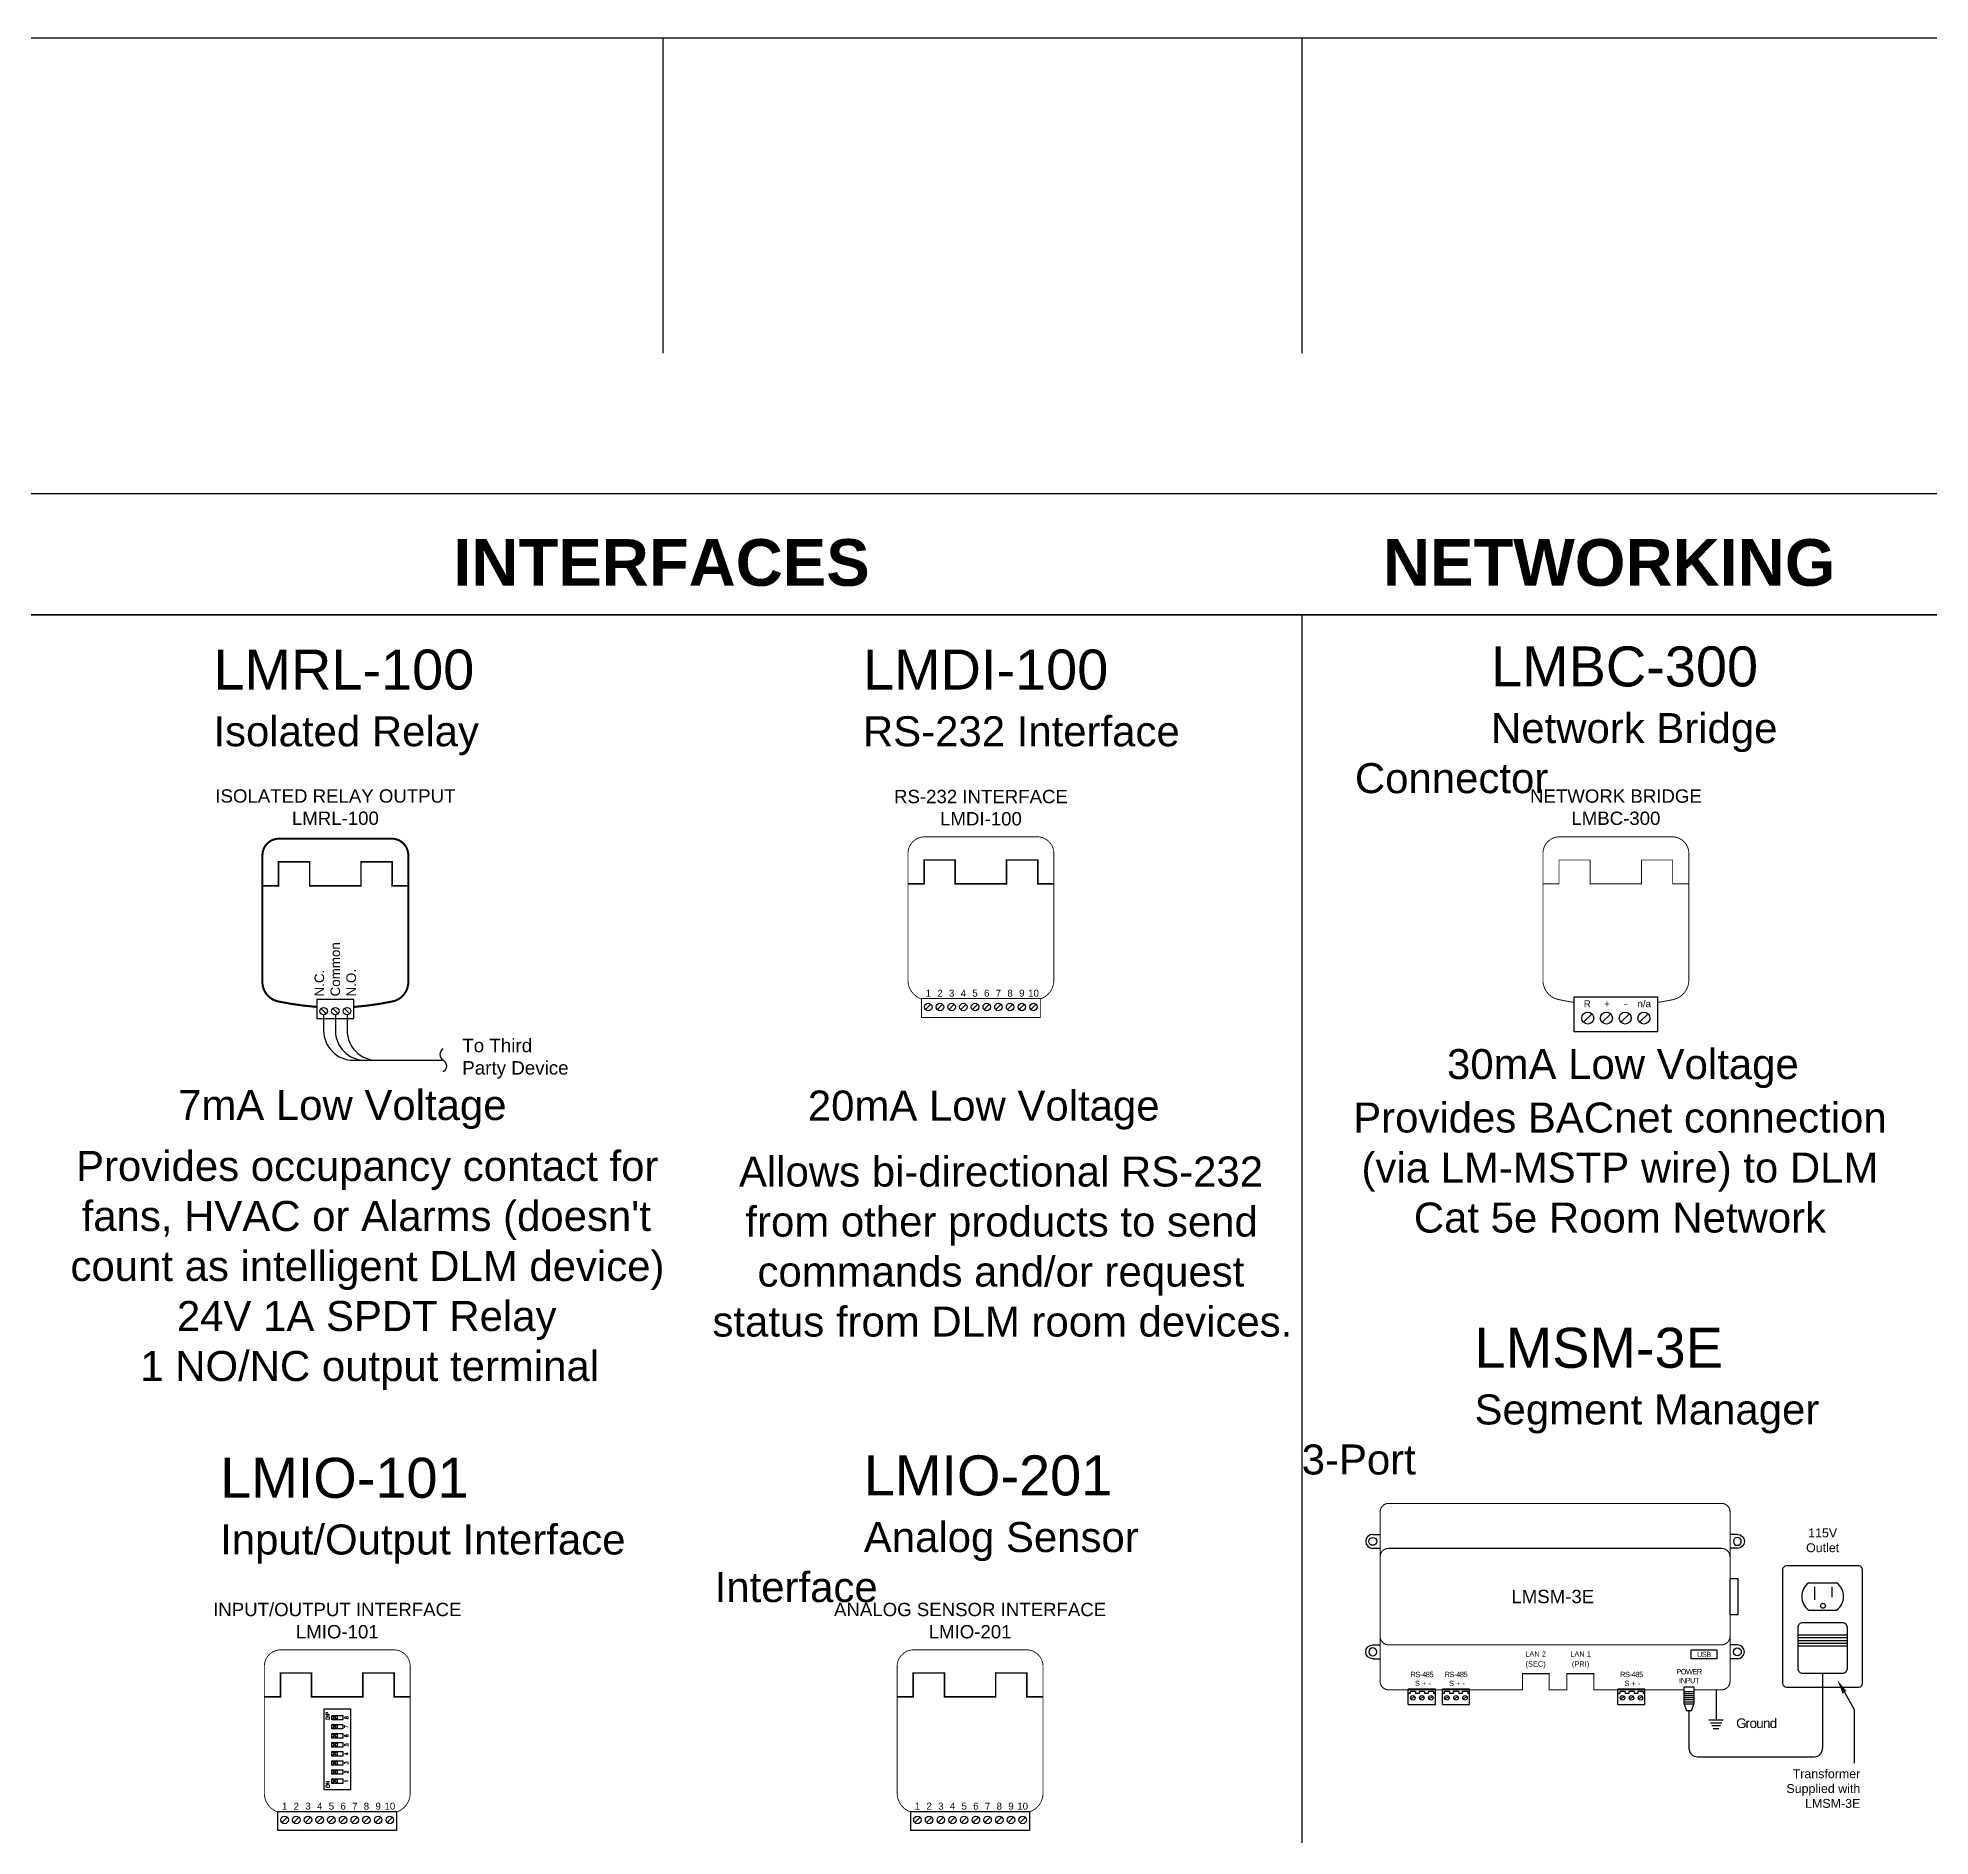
# Model space of a CAD drawing. Header units: inches. Extents: x 59 to 3361, y -1026 to 1732.
# Drawn here: x 2022.3 to 2341.6, y 539 to 842.5 of the extents above; entities that cross this region are included whole.
import ezdxf

# ---------------------------------------------------------------- set-up
doc = ezdxf.new("R2010")
doc.units = ezdxf.units.IN
doc.header["$MEASUREMENT"] = 0
doc.styles.add('ARIAL', font='arial.ttf')

# ---------------------------------------------------------------- blocks, each defined once
blk = doc.blocks.new('A$C6FC61A6A')
for p, q in [((1.29, 2.45), (0, 2.45)), ((1.29, 0), (0, 0))]:
    blk.add_line(p, q)
blk.add_circle((1.29, 1.23), 0.691)
blk.add_arc((1.29, 1.23), 1.23, 270, 90)
blk = doc.blocks.new('A$C70194CB4')
for p, q in [((0, 15.84), (0, 0.5)), ((10.29, 16.34), (0.5, 16.34)), ((10.79, 0.5), (10.79, 15.84)), ((0.5, 0), (10.29, 0))]:
    blk.add_line(p, q)
for centre, start, end in [((0.5, 15.84), 90, 180), ((10.29, 15.84), 0, 90), ((0.5, 0.5), 180, 270), ((10.29, 0.5), 270, 0)]:
    blk.add_arc(centre, 0.5, start, end)
blk = doc.blocks.new('*U296')
for p, q in [((41.81, 18.07), (46.52, 18.07)), ((42.78, 17.38), (42.78, 15.2)), ((45.73, 17.38), (45.73, 15.61)), ((41.81, 13.44), (46.52, 13.44)), ((40.06, 9.29), (48.28, 9.29)), ((40.06, 8.82), (48.28, 8.82)), ((40.06, 8.34), (48.28, 8.34)), ((40.06, 7.87), (48.28, 7.87)), ((40.06, 7.4), (48.28, 7.4)), ((-21.18, 0.09), (-25.75, 0.09)), ((-25.75, -2.5), (-25.75, 0.09)), ((-21.18, -2.5), (-21.18, 0.09)), ((-15.43, 0.09), (-20, 0.09)), ((-20, -2.5), (-20, 0.09)), ((-15.43, -2.5), (-15.43, 0.09)), ((14.19, 0.09), (9.62, 0.09)), ((9.62, -2.5), (9.62, 0.09)), ((14.19, -2.5), (14.19, 0.09)), ((44.17, 2.75), (44.17, -9.86)), ((-25.45, -0.63), (-25.75, -0.63)), ((-25.75, -2.5), (-21.18, -2.5)), ((-25.45, -0.27), (-25.45, -0.63)), ((-24.53, -0.27), (-25.45, -0.27)), ((-24.7, -1.17), (-25.32, -1.53)), ((-24.53, -0.27), (-24.53, -0.63)), ((-23.93, -0.63), (-24.53, -0.63)), ((-23.93, -0.27), (-23.93, -0.63)), ((-23.01, -0.27), (-23.93, -0.27)), ((-23.17, -1.17), (-23.8, -1.53)), ((-23.01, -0.27), (-23.01, -0.63)), ((-22.4, -0.63), (-23.01, -0.63)), ((-22.4, -0.27), (-22.4, -0.63)), ((-21.48, -0.27), (-22.4, -0.27)), ((-21.65, -1.17), (-22.28, -1.53)), ((-21.48, -0.27), (-21.48, -0.63)), ((-21.18, -0.63), (-21.48, -0.63)), ((-19.69, -0.63), (-20, -0.63)), ((-20, -2.5), (-15.43, -2.5)), ((-19.69, -0.27), (-19.69, -0.63)), ((-18.78, -0.27), (-19.69, -0.27)), ((-18.94, -1.17), (-19.57, -1.53)), ((-18.78, -0.27), (-18.78, -0.63)), ((-18.17, -0.63), (-18.78, -0.63)), ((-18.17, -0.27), (-18.17, -0.63)), ((-17.25, -0.27), (-18.17, -0.27)), ((-17.42, -1.17), (-18.04, -1.53)), ((-17.25, -0.27), (-17.25, -0.63)), ((-16.65, -0.63), (-17.25, -0.63)), ((-16.65, -0.27), (-16.65, -0.63)), ((-15.73, -0.27), (-16.65, -0.27)), ((-15.89, -1.17), (-16.52, -1.53)), ((-15.73, -0.27), (-15.73, -0.63)), ((-15.43, -0.63), (-15.73, -0.63)), ((9.92, -0.63), (9.62, -0.63)), ((9.62, -2.5), (14.19, -2.5)), ((9.92, -0.27), (9.92, -0.63)), ((10.84, -0.27), (9.92, -0.27)), ((10.67, -1.17), (10.05, -1.53)), ((10.84, -0.27), (10.84, -0.63)), ((11.44, -0.63), (10.84, -0.63)), ((11.44, -0.27), (11.44, -0.63)), ((12.36, -0.27), (11.44, -0.27)), ((12.2, -1.17), (11.57, -1.53)), ((12.36, -0.27), (12.36, -0.63)), ((12.97, -0.63), (12.36, -0.63)), ((12.97, -0.27), (12.97, -0.63)), ((13.89, -0.27), (12.97, -0.27)), ((13.72, -1.17), (13.1, -1.53)), ((13.89, -0.27), (13.89, -0.63)), ((14.19, -0.63), (13.89, -0.63)), ((22.44, -0.32), (20.79, -0.32)), ((22.44, -0.67), (20.79, -0.67)), ((22.44, -1.02), (20.79, -1.02)), ((22.44, -1.37), (20.79, -1.37)), ((22.44, -1.71), (20.79, -1.71)), ((22.44, -2.06), (20.79, -2.06)), ((20.79, -2.41), (21.18, -3.56)), ((22.05, -3.56), (22.44, -2.41)), ((26.18, -0.05), (26.18, -5.07)), ((47.86, -0.41), (49.46, -3.34)), ((22.05, -3.56), (21.18, -3.56)), ((21.61, -3.56), (21.61, -9.86)), ((24.95, -5.07), (27.4, -5.07)), ((25.22, -5.58), (27.14, -5.58)), ((25.45, -6.02), (26.91, -6.02)), ((49.46, -3.34), (49.46, -12.38)), ((25.72, -6.54), (26.63, -6.54)), ((23.05, -11.3), (42.73, -11.3))]:
    blk.add_line(p, q)
at = {"const_width": 0.18}
for points in [[(-5.8, 31.46), (-29.07, 31.46, 0.414214), (-30.51, 30.02), (-30.51, 1.44, 0.414214), (-29.07, 0), (-15.43, 0)], [(22.44, 0), (27.1, 0, 0.414214), (28.54, 1.44), (28.54, 30.02, 0.414214), (27.1, 31.46), (-5.8, 31.46)], [(28.54, 22.43), (28.54, 22.43, 0.414214), (27.1, 23.87), (-29.07, 23.87, 0.414214), (-30.51, 22.43), (-30.51, 22.43)], [(28.54, 9.03), (28.54, 9.03, -0.414214), (27.1, 7.59), (-29.07, 7.59, -0.414214), (-30.51, 9.03), (-30.51, 9.03)]]:
    blk.add_lwpolyline(points, format="xyb", dxfattribs=at)
for points in [[(28.54, 18.81), (29.85, 18.81), (29.85, 12.65), (28.54, 12.65)], [(21.96, 6.73), (26.29, 6.73), (26.29, 5.24), (21.96, 5.24)], [(20.79, 0.53), (22.44, 0.53), (22.44, -2.41), (20.79, -2.41)]]:
    blk.add_lwpolyline(points, close=True)
blk.add_lwpolyline([(40.81, 11.35), (47.52, 11.35, -0.414214), (48.28, 10.6), (48.28, 3.5, -0.414214), (47.52, 2.75), (40.81, 2.75, -0.414214), (40.06, 3.5), (40.06, 10.6, -0.414214)], format="xyb", close=True)
for points in [[(-21.18, 0), (-20, 0)], [(-15.43, 0), (-6.5, 0), (-6.5, 2.73), (-1.97, 2.73), (-1.97, 0), (1, 0), (1, 2.73), (5.54, 2.73), (5.54, 0), (14.19, 0)], [(14.19, 0), (20.79, 0)]]:
    blk.add_lwpolyline(points, dxfattribs=at)
for centre, radius in [((44.23, 14.18), 0.424), ((-24.99, -1.35), 0.381), ((-23.47, -1.35), 0.381), ((-21.94, -1.35), 0.381), ((-19.24, -1.35), 0.381), ((-17.71, -1.35), 0.381), ((-16.19, -1.35), 0.381), ((10.38, -1.35), 0.381), ((11.9, -1.35), 0.381), ((13.43, -1.35), 0.381)]:
    blk.add_circle(centre, radius)
for centre, radius, start, end in [((43.49, 15.76), 2.86, 125.9125, 234.0875), ((44.85, 15.76), 2.86, 305.9125, 54.0875), ((23.05, -9.86), 1.44, 180, 270), ((42.73, -9.86), 1.44, 270, 360)]:
    blk.add_arc(centre, radius, start, end)
blk.add_solid([(47.52, -0.61), (48.2, -0.21), (46.67, 1.63)])
at = {"yscale": 0.9606196239668273, "zscale": 0.9606196239668273, "rotation": 180}
for p, xscale in [((-30.51, 26.23), 0.9606196239668273), ((28.54, 26.23), -0.9606196239668273)]:
    blk.add_blockref('A$C6FC61A6A', p, dxfattribs=dict(at, xscale=xscale))
for name, p, xscale, yscale, zscale in [('A$C70194CB4', (37.42, 0.47), 1.250691207604608, 1.250691207604608, 1.250691207604608), ('A$C6FC61A6A', (-30.51, 5.23), -0.9606196239668273, 0.9606196239668273, 0.9606196239668273), ('A$C6FC61A6A', (28.54, 5.23), 0.9606196239668273, 0.9606196239668273, 0.9606196239668273)]:
    blk.add_blockref(name, p, dxfattribs=dict(xscale=xscale, yscale=yscale, zscale=zscale))
at = {"style": 'ARIAL'}
for s, insert, char_height, width, attachment_point in [('115V\\POutlet', (44.17, 27.23), 1.5, 13.4939, 2), ('LMSM-3E', (-1.37, 15.73), 2.25, 40.9705, 5), ('LAN 2', (-4.27, 6.49), 0.9, 29.7245, 2), ('LAN 1', (3.32, 6.49), 0.9, 29.7245, 2), ('{\\T0.9;USB}', (24.12, 6.42), 0.8996, 29.7245, 2), ('(SEC)', (-4.27, 4.82), 0.9, 29.7245, 2), ('(PRI)', (3.32, 4.82), 0.9, 29.7245, 2), ('{\\T0.9;POWER\\PINPUT}', (21.61, 3.52), 0.8996, 29.7245, 2), ('{\\T0.9;RS-485}', (-23.47, 3.04), 0.8996, 29.7245, 2), ('S + -', (-23.29, 1.54), 0.9, 29.7245, 2), ('{\\T0.9;RS-485}', (-17.71, 3.04), 0.8996, 29.7245, 2), ('S + -', (-17.54, 1.54), 0.9, 29.7245, 2), ('{\\T0.9;RS-485}', (11.9, 3.04), 0.8996, 29.7245, 2), ('S + -', (12.08, 1.54), 0.9, 29.7245, 2), ('{\\T0.9;Ground}', (32.97, -4.83), 1.6194, 29.7245, 2)]:
    blk.add_mtext(s, dxfattribs=dict(at, insert=insert, char_height=char_height, width=width, attachment_point=attachment_point))
at = {"linetype": 'Continuous', "insert": (50.52, -16.67), "char_height": 1.5, "width": 57.738, "attachment_point": 6, "style": 'ARIAL'}
blk.add_mtext('Transformer\\PSupplied with\\PLMSM-3E', dxfattribs=at)
blk = doc.blocks.new('ENDLINE')
blk.add_lwpolyline([(0.087, 0, -0.57735), (0, 0, 0.57735), (-0.087, 0, 0.57735)], format="xyb")
blk = doc.blocks.new('LMRL-100_TW')
for p, q in [((-1.53, -21.61), (-2.43, -20.72)), ((-1.98, -21.8), (-1.98, -24.42)), ((0.44, -21.61), (-0.45, -20.72)), ((-0.01, -21.8), (-0.01, -24.42)), ((2.42, -21.61), (1.52, -20.72)), ((1.97, -21.8), (1.97, -24.42)), ((3.06, -29.46), (18.2, -29.46))]:
    blk.add_line(p, q)
at = {"const_width": 0.346}
for points in [[(-0.01, 7.94), (-9.53, 7.94, 0.414214), (-12.31, 5.15), (-12.31, -16.47, 0.329956), (-9.71, -19.51, 0.032934), (-3.12, -20.45)], [(-0.01, 7.94), (9.52, 7.94, -0.414214), (12.3, 5.15), (12.3, -16.47, -0.329956), (9.7, -19.51, -0.032934), (3.11, -20.45)]]:
    blk.add_lwpolyline(points, format="xyb", dxfattribs=at)
at = {"const_width": 0.265}
blk.add_lwpolyline([(-12.31, 0), (-9.6, 0), (-9.6, 4.03), (-4.34, 4.03), (-4.34, 0), (4.32, 0), (4.32, 4.03), (9.58, 4.03), (9.58, 0), (12.3, 0)], dxfattribs=at)
blk.add_lwpolyline([(3.11, -19.2), (-3.12, -19.2), (-3.12, -22.42), (3.11, -22.42)], close=True)
for centre in [(-1.98, -21.17), (-0.01, -21.17), (1.97, -21.17)]:
    blk.add_circle(centre, 0.631)
for centre in [(3.06, -24.42), (5.03, -24.42), (7.01, -24.42)]:
    blk.add_arc(centre, 5.04, 180, 270)
at = {"xscale": -22.2167111850221, "yscale": 22.2167111850221, "zscale": 22.2167111850219, "rotation": 270}
blk.add_blockref('ENDLINE', (18.2, -29.46), dxfattribs=at)
at = {"insert": (0, 16.27), "char_height": 2.25, "width": 40.9705, "attachment_point": 2, "style": 'ARIAL'}
blk.add_mtext('ISOLATED RELAY OUTPUT\\PLMRL-100', dxfattribs=at)
at = {"linetype": 'Continuous', "insert": (-0.01, -18.67), "char_height": 1.613, "width": 20.6717, "attachment_point": 4, "rotation": 90, "style": 'ARIAL'}
blk.add_mtext('N.C.\\PCommon\\PN.O.', dxfattribs=at)
at = {"linetype": 'Continuous', "insert": (21.41, -29.18), "char_height": 2.2662, "width": 29.0454, "attachment_point": 4, "style": 'ARIAL'}
blk.add_mtext('To Third \\PParty Device', dxfattribs=at)
blk = doc.blocks.new('*U308')
blk.add_blockref('LMRL-100_TW', (0.01, 0))
blk = doc.blocks.new('LMDI-100_TW')
at = {"linetype": 'Continuous'}
for p, q in [((-9.33, -21.22), (-8.44, -20.32)), ((-7.35, -21.22), (-6.46, -20.32)), ((-5.38, -21.22), (-4.49, -20.32)), ((-3.41, -21.22), (-2.51, -20.32)), ((-1.43, -21.22), (-0.54, -20.32)), ((0.54, -21.22), (1.43, -20.32)), ((2.51, -21.22), (3.41, -20.32)), ((4.49, -21.22), (5.38, -20.32)), ((6.46, -21.22), (7.36, -20.32)), ((8.44, -21.22), (9.33, -20.32))]:
    blk.add_line(p, q, dxfattribs=at)
at = {"linetype": 'Continuous', "const_width": 0.144}
for points in [[(0.01, 7.94), (-9.52, 7.94, 0.414214), (-12.3, 5.15), (-12.3, -16.47, 0.302646), (-10.02, -19.42, 0.302646)], [(0.01, 7.94), (9.53, 7.94, -0.414214), (12.31, 5.15), (12.31, -16.47, -0.303521), (10.02, -19.42, -0.303521)]]:
    blk.add_lwpolyline(points, format="xyb", dxfattribs=at)
at = {"const_width": 0.265}
blk.add_lwpolyline([(-12.3, 0), (-9.59, 0), (-9.59, 4.03), (-4.33, 4.03), (-4.33, 0), (4.33, 0), (4.33, 4.03), (9.59, 4.03), (9.59, 0), (12.31, 0)], dxfattribs=at)
at = {"linetype": 'Continuous', "const_width": 0.144}
blk.add_lwpolyline([(-10.02, -19.33), (10.02, -19.33), (10.02, -22.53), (-10.02, -22.53)], close=True, dxfattribs=at)
at = {"linetype": 'Continuous'}
for centre in [(-8.88, -20.77), (-6.91, -20.77), (-4.93, -20.77), (-2.96, -20.77), (-0.99, -20.77), (0.99, -20.77), (2.96, -20.77), (4.93, -20.77), (6.91, -20.77), (8.88, -20.77)]:
    blk.add_circle(centre, 0.631, dxfattribs=at)
at = {"style": 'ARIAL'}
for s, insert, char_height, width, attachment_point in [('RS-232 INTERFACE \\PLMDI-100', (0.01, 15.87), 2.25, 44.6004, 2), ('2', (-6.91, -19.04), 1.17, 38.6074, 8), ('3', (-4.93, -19.04), 1.17, 38.6074, 8), ('4', (-2.96, -19.04), 1.17, 38.6074, 8), ('5', (-0.99, -19.04), 1.17, 38.6074, 8), ('6', (0.99, -19.04), 1.17, 38.6074, 8), ('7', (2.96, -19.04), 1.17, 38.6074, 8), ('8', (4.93, -19.04), 1.17, 38.6074, 8), ('9', (6.91, -19.04), 1.17, 38.6074, 8), ('10', (8.88, -19.04), 1.168, 38.6074, 8)]:
    blk.add_mtext(s, dxfattribs=dict(at, insert=insert, char_height=char_height, width=width, attachment_point=attachment_point))
at = {"linetype": 'Continuous', "insert": (-8.88, -19.04), "char_height": 1.17, "width": 38.6074, "attachment_point": 8, "style": 'ARIAL'}
blk.add_mtext('1', dxfattribs=at)
blk = doc.blocks.new('*U305')
blk.add_blockref('LMDI-100_TW', (0, 0))
blk = doc.blocks.new('LMIO-201_TW')
for p, q in [((-9.33, -21.22), (-8.44, -20.32)), ((-7.35, -21.22), (-6.46, -20.32)), ((-5.38, -21.22), (-4.49, -20.32)), ((-3.41, -21.22), (-2.51, -20.32)), ((-1.43, -21.22), (-0.54, -20.32)), ((0.54, -21.22), (1.43, -20.32)), ((2.51, -21.22), (3.41, -20.32)), ((4.49, -21.22), (5.38, -20.32)), ((6.46, -21.22), (7.36, -20.32)), ((8.44, -21.22), (9.33, -20.32))]:
    blk.add_line(p, q)
at = {"linetype": 'Continuous', "const_width": 0.144}
for points in [[(0.01, 7.94), (-9.52, 7.94, 0.414214), (-12.3, 5.15), (-12.3, -16.47, 0.302646), (-10.02, -19.42, 0.302646)], [(0.01, 7.94), (9.53, 7.94, -0.414214), (12.31, 5.15), (12.31, -16.47, -0.303521), (10.02, -19.42, -0.303521)]]:
    blk.add_lwpolyline(points, format="xyb", dxfattribs=at)
at = {"const_width": 0.265}
blk.add_lwpolyline([(-12.3, 0), (-9.59, 0), (-9.59, 4.03), (-4.33, 4.03), (-4.33, 0), (4.33, 0), (4.33, 4.03), (9.59, 4.03), (9.59, 0), (12.31, 0)], dxfattribs=at)
blk.add_lwpolyline([(-10.02, -19.33), (10.02, -19.33), (10.02, -22.53), (-10.02, -22.53)], close=True)
for centre in [(-8.88, -20.77), (-6.91, -20.77), (-4.93, -20.77), (-2.96, -20.77), (-0.99, -20.77), (0.99, -20.77), (2.96, -20.77), (4.93, -20.77), (6.91, -20.77), (8.88, -20.77)]:
    blk.add_circle(centre, 0.631)
at = {"style": 'ARIAL'}
for s, insert, char_height, width, attachment_point in [('ANALOG SENSOR INTERFACE \\PLMIO-201', (0.01, 15.87), 2.25, 47.9732, 2), ('1', (-8.88, -19.04), 1.17, 38.6074, 8), ('2', (-6.91, -19.04), 1.17, 38.6074, 8), ('3', (-4.93, -19.04), 1.17, 38.6074, 8), ('4', (-2.96, -19.04), 1.17, 38.6074, 8), ('5', (-0.99, -19.04), 1.17, 38.6074, 8), ('6', (0.99, -19.04), 1.17, 38.6074, 8), ('7', (2.96, -19.04), 1.17, 38.6074, 8), ('8', (4.93, -19.04), 1.17, 38.6074, 8), ('9', (6.91, -19.04), 1.17, 38.6074, 8), ('10', (8.88, -19.04), 1.168, 38.6074, 8)]:
    blk.add_mtext(s, dxfattribs=dict(at, insert=insert, char_height=char_height, width=width, attachment_point=attachment_point))
blk = doc.blocks.new('*U309')
blk.add_blockref('LMIO-201_TW', (0, 0))
blk = doc.blocks.new('A$C6E196373')
for p, q in [((0.117, 0), (0, 0.098)), ((0.117, 0.098), (0, 0)), ((0.117, 0.098), (0.117, 0))]:
    blk.add_line(p, q)
blk.add_lwpolyline([(0, 0.098), (0.235, 0.098), (0.235, 0), (0, 0)], close=True)
blk = doc.blocks.new('LMIO-101_TW')
for p, q in [((-9.33, -21.22), (-8.44, -20.32)), ((-7.35, -21.22), (-6.46, -20.32)), ((-5.38, -21.22), (-4.49, -20.32)), ((-3.41, -21.22), (-2.51, -20.32)), ((-1.43, -21.22), (-0.54, -20.32)), ((0.54, -21.22), (1.43, -20.32)), ((2.51, -21.22), (3.41, -20.32)), ((4.49, -21.22), (5.38, -20.32)), ((6.46, -21.22), (7.36, -20.32)), ((8.44, -21.22), (9.33, -20.32))]:
    blk.add_line(p, q)
at = {"linetype": 'Continuous', "const_width": 0.144}
for points in [[(0.01, 7.94), (-9.52, 7.94, 0.414214), (-12.3, 5.15), (-12.3, -16.47, 0.302646), (-10.02, -19.42, 0.302646)], [(0.01, 7.94), (9.53, 7.94, -0.414214), (12.31, 5.15), (12.31, -16.47, -0.303521), (10.02, -19.42, -0.303521)]]:
    blk.add_lwpolyline(points, format="xyb", dxfattribs=at)
at = {"const_width": 0.265}
blk.add_lwpolyline([(-12.3, 0), (-9.59, 0), (-9.59, 4.03), (-4.33, 4.03), (-4.33, 0), (4.33, 0), (4.33, 4.03), (9.59, 4.03), (9.59, 0), (12.31, 0)], dxfattribs=at)
for points in [[(-2.22, -2.01), (2.22, -2.01), (2.22, -15.7), (-2.22, -15.7)], [(-10.02, -19.33), (10.02, -19.33), (10.02, -22.53), (-10.02, -22.53)]]:
    blk.add_lwpolyline(points, close=True)
for centre in [(-8.88, -20.77), (-6.91, -20.77), (-4.93, -20.77), (-2.96, -20.77), (-0.99, -20.77), (0.99, -20.77), (2.96, -20.77), (4.93, -20.77), (6.91, -20.77), (8.88, -20.77)]:
    blk.add_circle(centre, 0.631)
at = {"xscale": 7.789946161076912, "yscale": 7.789946161076912, "zscale": 7.789946161076912}
for p in [(-0.91, -3.89), (-0.91, -5.42), (-0.91, -6.95), (-0.91, -8.48), (-0.91, -10), (-0.91, -11.53), (-0.91, -13.06), (-0.91, -14.59)]:
    blk.add_blockref('A$C6E196373', p, dxfattribs=at)
at = {"style": 'ARIAL'}
for s, insert, char_height, width, attachment_point in [('INPUT/OUTPUT INTERFACE \\PLMIO-101', (0.01, 15.87), 2.25, 44.6004, 2), ('1', (-8.88, -19.04), 1.17, 38.6074, 8), ('2', (-6.91, -19.04), 1.17, 38.6074, 8), ('3', (-4.93, -19.04), 1.17, 38.6074, 8), ('4', (-2.96, -19.04), 1.17, 38.6074, 8), ('5', (-0.99, -19.04), 1.17, 38.6074, 8), ('6', (0.99, -19.04), 1.17, 38.6074, 8), ('7', (2.96, -19.04), 1.17, 38.6074, 8), ('8', (4.93, -19.04), 1.17, 38.6074, 8), ('9', (6.91, -19.04), 1.17, 38.6074, 8), ('10', (8.88, -19.04), 1.168, 38.6074, 8)]:
    blk.add_mtext(s, dxfattribs=dict(at, insert=insert, char_height=char_height, width=width, attachment_point=attachment_point))
at = {"char_height": 0.6162, "width": 5.3448, "rotation": 90, "style": 'ARIAL'}
for s, insert, attachment_point in [('{\\Fromans|c0;DIP}', (-1.91, -3.86), 1), ('{\\Fromans|c0;8}', (1.24, -3.51), 2), ('{\\Fromans|c0;7}', (1.24, -5.04), 2), ('{\\Fromans|c0;6}', (1.24, -6.57), 2), ('{\\Fromans|c0;5}', (1.24, -8.09), 2), ('{\\Fromans|c0;4}', (1.24, -9.62), 2), ('{\\Fromans|c0;3}', (1.24, -11.15), 2), ('{\\Fromans|c0;2}', (1.24, -12.68), 2), ('{\\Fromans|c0;ON}', (-1.91, -15.35), 1), ('{\\Fromans|c0;1}', (1.24, -14.21), 2)]:
    blk.add_mtext(s, dxfattribs=dict(at, insert=insert, attachment_point=attachment_point))
blk = doc.blocks.new('*U306')
blk.add_blockref('LMIO-101_TW', (0, 0))
blk = doc.blocks.new('A$C1C8A2811')
for p, q in [((1.57, 1.6), (3, 3.03)), ((4.73, 1.6), (6.16, 3.03)), ((7.88, 1.6), (9.31, 3.03)), ((11.04, 1.6), (12.47, 3.03))]:
    blk.add_line(p, q)
blk.add_lwpolyline([(0, 5.86), (14.04, 5.86), (14.04, 0), (0, 0)], close=True)
for centre in [(2.29, 2.31), (5.44, 2.31), (8.6, 2.31), (11.76, 2.31)]:
    blk.add_circle(centre, 1.01)
blk = doc.blocks.new('LMBC-300_TW')
at = {"linetype": 'Continuous', "const_width": 0.154}
for points in [[(0.01, 7.94), (-9.52, 7.94, 0.414214), (-12.3, 5.15), (-12.3, -16.47, 0.329956), (-9.7, -19.51, 0.013489), (-7.02, -20, 0.013489)], [(0.01, 7.94), (9.53, 7.94, -0.414214), (12.31, 5.15), (12.31, -16.47, -0.329956), (9.71, -19.51, -0.01354), (7.02, -20, -0.01354)]]:
    blk.add_lwpolyline(points, format="xyb", dxfattribs=at)
blk.add_lwpolyline([(-12.3, 0), (-9.59, 0), (-9.59, 4.03), (-4.33, 4.03), (-4.33, 0), (4.33, 0), (4.33, 4.03), (9.59, 4.03), (9.59, 0), (12.31, 0)], dxfattribs=at)
at = {"xscale": 0.9995999999999999, "yscale": 0.9995999999999999, "zscale": 0.9995999999999999}
blk.add_blockref('A$C1C8A2811', (-7.02, -24.94), dxfattribs=at)
at = {"style": 'ARIAL'}
for s, insert, char_height, width, attachment_point in [('NETWORK BRIDGE\\PLMBC-300', (0.01, 15.95), 2.25, 40.9705, 2), ('R', (-4.82, -20.82), 1.17, 0.6198, 8), ('+', (-1.49, -20.82), 1.17, 0.8335, 8), ('-', (1.66, -20.82), 1.17, 0.8454, 8), ('n/a', (4.79, -20.82), 1.168, 0.8454, 8)]:
    blk.add_mtext(s, dxfattribs=dict(at, insert=insert, char_height=char_height, width=width, attachment_point=attachment_point))
blk = doc.blocks.new('*U313')
blk.add_blockref('LMBC-300_TW', (0, 0))

msp = doc.modelspace()

# ---------------------------------------------------------------- linework, layer by layer
for p, q in [((1480.77, 842.49), (2559.03, 842.49)), ((2127.73, 842.49), (2127.73, 789.27)), ((2235.56, 842.49), (2235.56, 789.27)), ((1480.77, 745.14), (2559.03, 745.14)), ((2235.56, 745.14), (2235.56, 69.52))]:
    msp.add_line(p, q)
for points in [[(1461.06, 765.62), (2585.54, 765.62), (2585.54, 38.02), (1461.06, 38.02)], [(1480.77, 69.52), (2559.03, 69.52), (2559.03, 745.14), (1480.77, 745.14)]]:
    msp.add_lwpolyline(points, close=True)

# ---------------------------------------------------------------- block references
for name, p in [('*U308', (2072.48, 699.42)), ('*U305', (2181.42, 699.73)), ('*U313', (2288.57, 699.73)), ('*U296', (2279.3, 563.74)), ('*U306', (2072.8, 562.55)), ('*U309', (2179.59, 562.55))]:
    msp.add_blockref(name, p)

# ---------------------------------------------------------------- texts
at = {"style": 'ARIAL'}
for s, width, heights, insert, char_height, attachment_point in [('{\\fArial|b1|i0|c0|p34;INTERFACES}', 69.8311, [0], (2127.52, 753.91), 7.875, 5), ('{\\fArial|b1|i0|c0|p34;NETWORKING}', 99.4261, [0], (2287.45, 753.91), 7.875, 5), ('\\pi23.486;{\\H1.3333x;LMRL-100\\P\\pi22.881;}Isolated Relay', 89.8563, [0], (2028.42, 739.27), 5.0625, 1), ('\\pi24.798;{\\H1.3333x;LMDI-100\\P\\pi18.621;}RS-232 Interface', 89.8563, [0], (2136.72, 739.27), 5.0625, 1), ('\\pi22.964;{\\H1.3333x;LMBC-300\\P\\pi3.6788;}Network Bridge Connector', 89.8563, [0], (2244.54, 739.8), 5.0625, 1), ('\\pi15.541;{\\C1;30mA Low Voltage}', 89.8563, [0], (2244.54, 671.86), 5.0625, 1), ('\\pi17.526;{\\C1;7mA Low Voltage}', 89.8563, [6.55], (2028.42, 664.95), 5.0625, 1), ('\\pi15.496;{\\C1;20mA Low Voltage}', 89.8563, [0], (2136.72, 664.86), 5.0625, 1), ('\\pi29.167;{\\H1.3333x;LMSM-3E\\P\\pi10.008;}Segment Manager 3-Port', 99.0545, [0], (2235.56, 624.83), 5.0625, 1), ('\\pi25.176;{\\H1.3333x;LMIO-101\\P\\pi11.2;}Input/Output Interface', 89.8563, [0], (2027.87, 602.89), 5.0625, 1), ('\\pi25.176;{\\H1.3333x;LMIO-201\\P\\pi7.1355;}Analog Sensor Interface', 89.8563, [0], (2136.49, 603.3), 5.0625, 1)]:
    msp.add_mtext_dynamic_manual_height_columns(s, width=width, gutter_width=70, heights=heights, dxfattribs=dict(at, insert=insert, char_height=char_height, attachment_point=attachment_point))
at = {"char_height": 5.0625, "style": 'ARIAL'}
for s, insert, width, attachment_point in [('Provides BACnet connection (via LM-MSTP wire) to DLM Cat 5e Room Network', (2289.26, 662.84), 89.8563, 2), ("\\pi4.7699;Provides occupancy contact for \\P\\pi5.7057;fans, HVAC or Alarms (doesn't \\P\\pi3.8289;count as intelligent DLM device)\\P\\pi21.782;24V 1A SPDT Relay\\P\\pi15.601;1 NO/NC output terminal", (2023.96, 654.67), 107.3676, 1), ('\\pi5.0351;Allows bi-directional RS-232 \\P\\pi6.1159;from other products to send \\P\\pi8.1534;commands and/or request \\P\\pi0.55443;status from DLM room devices.', (2135.57, 653.73), 98.139, 1)]:
    msp.add_mtext(s, dxfattribs=dict(at, insert=insert, width=width, attachment_point=attachment_point))

doc.saveas('drawing.dxf')
